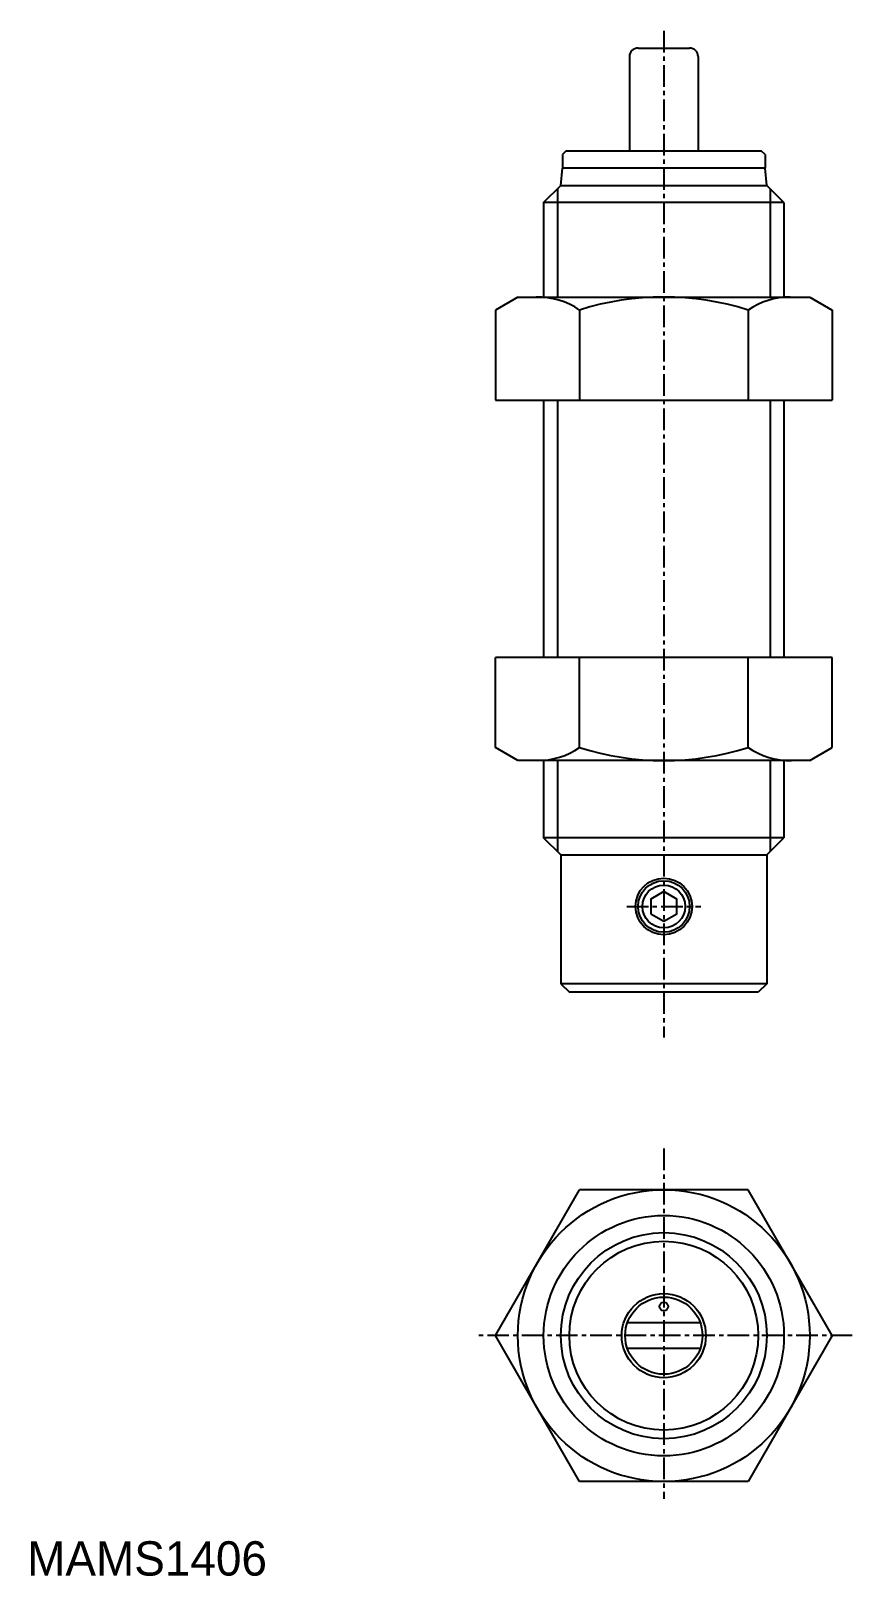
# Model space of a CAD drawing. Extents: x 3 to 50.8, y 21.5 to 111.5.
import ezdxf

# ---------------------------------------------------------------- set-up
doc = ezdxf.new("R2010")
doc.units = 0
doc.linetypes.add('CENTER', pattern=[2, 1.25, -0.25, 0.25, -0.25])
doc.layers.get('0').update_dxf_attribs({"linetype": 'CONTINUOUS'})
doc.layers.add('CENTER', color=1, linetype='CENTER')

msp = doc.modelspace()

# ---------------------------------------------------------------- linework, layer by layer
at = {"color": 7, "linetype": 'CONTINUOUS'}
for p, q in [((37.848, 110.008), (37.848, 104.508)), ((38.348, 110.508), (41.348, 110.508)), ((41.848, 110.008), (41.848, 104.508)), ((34.148, 104.508), (33.948, 104.308)), ((45.548, 104.508), (34.148, 104.508)), ((45.748, 104.308), (45.548, 104.508)), ((33.848, 102.508), (33.948, 103.508)), ((33.948, 104.308), (33.948, 103.508)), ((45.748, 103.508), (33.948, 103.508)), ((45.748, 104.308), (45.748, 103.508)), ((45.848, 102.508), (45.748, 103.508)), ((32.848, 101.508), (33.848, 102.508)), ((33.848, 102.508), (45.848, 102.508)), ((46.848, 101.508), (45.848, 102.508)), ((46.848, 101.508), (32.848, 101.508)), ((32.848, 101.508), (32.848, 96.008)), ((46.848, 101.508), (46.848, 96.008)), ((31.348, 96.008), (30.033, 95.248)), ((31.348, 96.008), (48.348, 96.008)), ((48.348, 96.008), (49.663, 95.248)), ((30.033, 95.248), (30.033, 90.008)), ((34.94, 95.248), (34.94, 90.008)), ((44.755, 95.248), (44.755, 90.008)), ((49.663, 95.248), (49.663, 90.008)), ((30.033, 90.008), (49.663, 90.008)), ((32.848, 90.008), (32.848, 75.008)), ((46.848, 90.008), (46.848, 75.008)), ((30.033, 69.767), (30.033, 75.008)), ((49.663, 75.008), (30.033, 75.008)), ((34.94, 69.767), (34.94, 75.008)), ((44.755, 69.767), (44.755, 75.008)), ((49.663, 69.767), (49.663, 75.008)), ((31.348, 69.008), (30.033, 69.767)), ((48.348, 69.008), (49.663, 69.767)), ((48.348, 69.008), (31.348, 69.008)), ((32.848, 69.008), (32.848, 64.508)), ((46.848, 69.008), (46.848, 64.508)), ((46.848, 64.508), (32.848, 64.508)), ((33.848, 63.508), (32.848, 64.508)), ((45.848, 63.508), (46.848, 64.508)), ((33.848, 63.508), (45.848, 63.508)), ((33.848, 63.508), (33.848, 56.008)), ((45.848, 63.508), (45.848, 56.008)), ((33.848, 56.008), (34.348, 55.508)), ((45.848, 56.008), (33.848, 56.008)), ((45.848, 56.008), (45.348, 55.508)), ((45.348, 55.508), (34.348, 55.508)), ((30.033, 35.508), (34.94, 44.008)), ((44.755, 44.008), (34.94, 44.008)), ((49.663, 35.508), (44.755, 44.008)), ((41.969, 36.258), (37.726, 36.258)), ((34.94, 27.008), (30.033, 35.508)), ((49.663, 35.508), (44.755, 27.008)), ((41.969, 34.758), (37.726, 34.758)), ((44.755, 27.008), (34.94, 27.008))]:
    msp.add_line(p, q, dxfattribs=at)
at = {"color": 3, "linetype": 'CONTINUOUS'}
for p, q in [((33.648, 102.308), (33.648, 96.008)), ((46.048, 102.308), (46.048, 96.008)), ((33.648, 90.008), (33.648, 75.008)), ((46.048, 90.008), (46.048, 75.008)), ((33.648, 69.008), (33.648, 63.708)), ((46.048, 69.008), (46.048, 63.708))]:
    msp.add_line(p, q, dxfattribs=at)
at = {"color": 1, "linetype": 'CENTER'}
for p, q in [((37.698, 60.508), (41.998, 60.508)), ((50.817, 35.508), (28.878, 35.508))]:
    msp.add_line(p, q, dxfattribs=at)
at = {"color": 7, "linetype": 'CONTINUOUS'}
msp.add_lwpolyline([(39.098, 60.075), (39.848, 59.642), (40.598, 60.075), (40.598, 60.941), (39.848, 61.374), (39.098, 60.941)], close=True, dxfattribs=at)
for centre, radius in [((39.848, 60.508), 1.65), ((39.848, 60.508), 1.5), ((39.848, 60.508), 1.25), ((39.848, 35.508), 8.5), ((39.848, 35.508), 7), ((39.848, 35.508), 6), ((39.848, 35.508), 5.5), ((39.848, 35.508), 2.45), ((39.848, 35.508), 2.25), ((39.848, 37.208), 0.25)]:
    msp.add_circle(centre, radius, dxfattribs=at)
for centre, radius, start, end in [((38.348, 110.008), 0.5, 90, 180), ((41.348, 110.008), 0.5, 0, 90), ((32.487, 91.663), 4.345, 55.61578, 91.0332), ((39.848, 79.767), 16.241, 72.41204, 107.58796), ((47.209, 91.663), 4.345, 90, 124.38426), ((32.487, 73.353), 4.345, 270, 304.38422), ((39.848, 85.248), 16.241, 252.41204, 287.58796), ((47.209, 73.353), 4.345, 235.61574, 271.03315)]:
    msp.add_arc(centre, radius, start, end, dxfattribs=at)
at = {"layer": 'CENTER'}
for p, q in [((39.848, 111.508), (39.848, 52.871)), ((39.848, 46.402), (39.848, 26.008))]:
    msp.add_line(p, q, dxfattribs=at)

# ---------------------------------------------------------------- texts
at = {"color": 7, "linetype": 'CONTINUOUS'}
msp.add_text('MAMS1406', height=2, dxfattribs=at).set_placement((2.756, 21.532))

doc.saveas('drawing.dxf')
